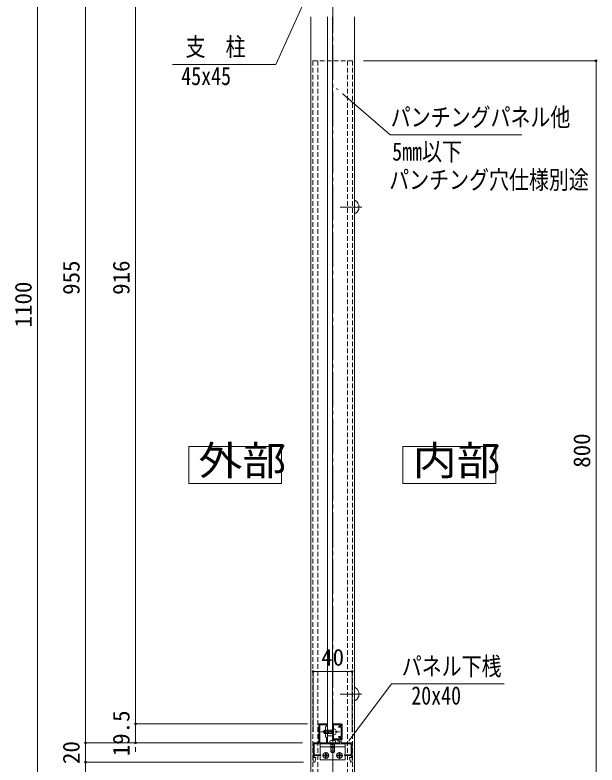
# Model space of a CAD drawing. Units: millimetres at full size. Extents: x -1603 to 1599, y -1129 to 1133.
# Drawn here: x -378 to 219, y -606 to 164 of the extents above; entities that cross this region are included whole.
import ezdxf
from ezdxf.enums import TextEntityAlignment as Align

# ---------------------------------------------------------------- set-up
doc = ezdxf.new("R2010")
doc.units = ezdxf.units.MM
doc.header["$LTSCALE"] = 4
doc.header["$PDMODE"] = 32
doc.header["$PDSIZE"] = 2
doc.linetypes.add('CHAIN2', pattern=[12, 9, -1, 1, -1])
doc.linetypes.add('DASHED1', pattern=[1.8, 1.2, -0.6])
for name, color, linetype, lineweight in [('0-0_0', 7, 'Continuous', 18), ('0-1_1手摺寸法', 3, 'Continuous', 18), ('0-4_2躯体線', 4, 'Continuous', 9), ('0-5_3中心線', 2, 'CHAIN2', 18), ('0-6_41ｱﾙﾐ', 6, 'Continuous', 18), ('0-7_42ｱﾙﾐ部品', 6, 'Continuous', 18), ('0-8_51破線ｱﾙﾐ', 3, 'DASHED1', 18), ('0-9_6ﾊｯﾁﾝｸﾞ', 4, 'Continuous', 9), ('0-B_CYAN', 4, 'Continuous', 9), ('0-F_P4-12', 7, 'Continuous', 18), ('1-1_アンカー', 4, 'Continuous', 9)]:
    doc.layers.add(name, color=color, linetype=linetype, lineweight=lineweight)
doc.styles.add('ＭＳ ゴシック', font='')
doc.styles.get('ＭＳ ゴシック').set_extended_font_data('MS Gothic')

msp = doc.modelspace()

# ---------------------------------------------------------------- linework, layer by layer
at = {"layer": '0-0_0'}
msp.add_line((-74.796, 162.385), (-74.796, -666.689), dxfattribs=at)
for points in [[(-74.796, 193.061), (-110.753, 113.451), (-216.787, 113.451)], [(-48.296, 88.682), (6.823, 41.216), (141.918, 41.216)]]:
    msp.add_lwpolyline(points, dxfattribs=at)
at = {"layer": '0-1_1手摺寸法'}
for p, q in [((-355.23, -682.892), (-355.23, 417.108)), ((-355.23, 412.508), (-355.23, -678.292)), ((-306.006, -582.892), (-306.006, 372.108)), ((-306.006, 367.508), (-306.006, -578.292)), ((-254.731, -563.392), (-254.731, 352.608)), ((-254.731, 348.008), (-254.731, -558.792)), ((-20.546, 117.108), (217.934, 117.108)), ((217.934, 117.108), (217.934, -682.892)), ((217.934, -678.292), (217.934, 112.508)), ((-72.296, -571.892), (-72.296, -509.722)), ((-72.296, -509.722), (-32.296, -509.722)), ((-36.896, -509.722), (-67.696, -509.722)), ((-254.731, -558.792), (-254.731, -554.192)), ((-78.046, -563.392), (-254.731, -563.392)), ((-78.046, -563.392), (-254.731, -563.392)), ((-254.731, -563.392), (-254.731, -582.892)), ((-254.731, -582.892), (-254.731, -563.392)), ((-306.006, -578.292), (-306.006, -573.692)), ((-83.296, -582.892), (-306.006, -582.892)), ((-306.006, -602.892), (-306.006, -582.892)), ((-83.296, -582.892), (-306.006, -582.892)), ((-306.006, -582.892), (-306.006, -602.892)), ((-83.296, -582.892), (-254.731, -582.892)), ((-254.731, -587.492), (-254.731, -592.092)), ((-306.006, -602.892), (-306.006, -682.892)), ((-82.296, -602.892), (-306.006, -602.892)), ((-82.296, -602.892), (-306.006, -602.892))]:
    msp.add_line(p, q, dxfattribs=at)
for p in [(217.934, 117.108), (-72.296, -509.722), (-32.296, -509.722), (-254.731, -563.392), (-306.006, -582.892), (-254.731, -582.892), (-306.006, -602.892)]:
    msp.add_point(p, dxfattribs=at)
at = {"layer": '0-4_2躯体線'}
for p, q in [((-29.796, -39.642), (-29.796, -26.142)), ((-29.296, -26.142), (-29.796, -26.142)), ((-44.736, -32.892), (-22.48, -32.892)), ((-29.296, -39.642), (-29.796, -39.642)), ((-29.796, -539.642), (-29.796, -526.142)), ((-29.296, -526.142), (-29.796, -526.142)), ((-44.736, -532.892), (-22.48, -532.892)), ((-29.296, -539.642), (-29.796, -539.642))]:
    msp.add_line(p, q, dxfattribs=at)
for centre in [(-32.991, -32.892), (-32.991, -532.892)]:
    msp.add_arc(centre, 7.695, 298.699, 61.301, dxfattribs=at)
at = {"layer": '0-5_3中心線'}
msp.add_line((-52.296, 469.737), (-52.296, -842.622), dxfattribs=at)
at = {"layer": '0-6_41ｱﾙﾐ'}
for p, q in [((-66.546, -582.892), (-66.546, -563.892)), ((-66.046, -563.392), (-57.546, -563.392)), ((-65.346, -564.592), (-58.746, -564.592)), ((-65.346, -582.892), (-65.346, -564.592)), ((-59.546, -566.642), (-58.746, -565.842)), ((-59.546, -576.642), (-59.546, -566.642)), ((-58.746, -565.842), (-58.746, -564.592)), ((-57.546, -563.392), (-57.546, -571.123)), ((-52.546, -571.342), (-52.546, -563.392)), ((-52.546, -563.392), (-44.046, -563.392)), ((-51.346, -578.892), (-51.346, -564.392)), ((-51.346, -564.392), (-44.546, -564.392)), ((-45.122, -565.638), (-45.994, -566.141)), ((-44.796, -565.792), (-44.796, -565.892)), ((-43.546, -565.892), (-44.796, -565.892)), ((-44.546, -564.392), (-44.546, -565.692)), ((-44.254, -565.87), (-43.546, -565.461)), ((-43.546, -563.892), (-43.546, -565.461)), ((-59.546, -576.642), (-58.746, -577.442)), ((-58.746, -577.442), (-58.746, -582.892)), ((-57.788, -571.542), (-57.546, -571.123)), ((-57.788, -571.742), (-57.546, -572.162)), ((-57.546, -572.162), (-57.546, -582.892)), ((-52.546, -571.342), (-52.339, -571.474)), ((-52.546, -571.342), (-52.339, -571.474)), ((-52.546, -571.942), (-52.339, -571.812)), ((-52.546, -571.942), (-52.339, -571.812)), ((-52.546, -579.892), (-52.546, -571.942)), ((-45.122, -577.648), (-45.994, -577.144)), ((-43.746, -576.392), (-45.748, -576.392)), ((-44.796, -577.492), (-44.796, -577.392)), ((-43.546, -577.392), (-44.796, -577.392)), ((-44.254, -577.415), (-43.546, -577.824)), ((-43.546, -579.642), (-43.546, -577.392)), ((-72.296, -583.392), (-72.296, -601.392)), ((-66.546, -582.892), (-71.796, -582.892)), ((-71.296, -584.092), (-71.296, -595.092)), ((-58.746, -582.892), (-65.346, -582.892)), ((-52.815, -582.892), (-57.546, -582.892)), ((-52.396, -583.135), (-52.815, -582.892)), ((-52.546, -579.892), (-44.046, -579.892)), ((-52.196, -583.135), (-51.776, -582.892)), ((-45.046, -582.892), (-51.776, -582.892)), ((-51.346, -578.892), (-44.546, -578.892)), ((-44.046, -579.892), (-47.046, -579.892)), ((-47.046, -579.892), (-47.046, -581.392)), ((-47.046, -581.392), (-45.046, -581.392)), ((-45.046, -581.392), (-45.046, -582.892)), ((-44.546, -578.892), (-44.546, -577.592)), ((-43.546, -579.392), (-43.546, -577.824)), ((-42.546, -579.642), (-43.546, -579.642)), ((-43.546, -580.392), (-43.546, -582.892)), ((-71.296, -595.092), (-64.296, -595.092)), ((-69.568, -598.251), (-70.496, -602.892)), ((-64.296, -595.092), (-64.296, -596.092)), ((-33.296, -595.092), (-40.296, -595.092)), ((-40.296, -595.092), (-40.296, -596.092)), ((-40.296, -596.092), (-33.296, -596.092)), ((-33.296, -597.892), (-34.73, -597.892)), ((-33.296, -596.092), (-33.296, -597.892)), ((-70.496, -602.892), (-70.796, -602.892))]:
    msp.add_line(p, q, dxfattribs=at)
for points in [[(-43.746, -576.392), (-43.746, -566.892), (-45.748, -566.892)], [(-43.546, -565.892), (-43.546, -563.642), (-43.546, -565.892)], [(-42.546, -579.642), (-42.546, -563.642), (-43.546, -563.642)], [(-64.296, -596.092), (-71.296, -596.092), (-71.296, -597.892), (-69.862, -597.892)], [(-35.024, -598.251), (-34.096, -602.892), (-33.796, -602.892)]]:
    msp.add_lwpolyline(points, dxfattribs=at)
for centre, radius, start, end in [((-66.046, -563.892), 0.5, 90, 180), ((-45.792, -566.491), 0.404, 119.925, 276.157), ((-44.996, -565.792), 0.2, 0, 129.207), ((-44.346, -565.692), 0.2, 180, 302.57), ((-44.046, -563.892), 0.5, 0, 90), ((-57.615, -571.642), 0.2, 150, 210), ((-52.446, -571.642), 0.2, 302.334, 57.666), ((-52.446, -571.642), 0.2, 302.334, 57.666), ((-45.792, -576.794), 0.404, 83.843, 240.075), ((-44.346, -577.592), 0.2, 57.43, 180), ((-71.796, -583.392), 0.5, 90, 180), ((-52.296, -582.962), 0.2, 240, 300), ((-44.996, -577.492), 0.2, 230.793, 0), ((-44.046, -579.392), 0.5, 270, 0), ((-44.046, -580.392), 0.5, 0, 90), ((-69.862, -598.192), 0.3, 348.69, 90), ((-34.73, -598.192), 0.3, 90, 191.31), ((-70.796, -601.392), 1.5, 180, 270), ((-33.796, -601.392), 1.5, 270, 0)]:
    msp.add_arc(centre, radius, start, end, dxfattribs=at)
at = {"layer": '0-7_42ｱﾙﾐ部品'}
for p, q in [((-65.041, -583.892), (-65.041, -600.392)), ((-39.541, -586.892), (-65.041, -586.892)), ((-39.541, -600.392), (-65.041, -600.392))]:
    msp.add_line(p, q, dxfattribs=at)
at = {"layer": '0-8_51破線ｱﾙﾐ'}
for p, q in [((-45.353, -571.642), (-64.507, -571.642)), ((-52.296, -576.9), (-52.296, -596.054))]:
    msp.add_line(p, q, dxfattribs=at)
at = {"layer": '0-9_6ﾊｯﾁﾝｸﾞ'}
for p, q in [((-60.774, -573.642), (-60.304, -569.642)), ((-60.774, -573.642), (-60.304, -569.642)), ((-59.364, -573.642), (-58.895, -569.642)), ((-59.364, -573.642), (-58.895, -569.642)), ((-57.954, -573.642), (-57.485, -569.642)), ((-57.954, -573.642), (-57.485, -569.642)), ((-56.545, -573.642), (-56.076, -569.642)), ((-56.545, -573.642), (-56.076, -569.642)), ((-55.135, -573.642), (-54.666, -569.642)), ((-55.135, -573.642), (-54.666, -569.642)), ((-53.726, -573.642), (-53.256, -569.642)), ((-53.726, -573.642), (-53.256, -569.642)), ((-52.408, -573.642), (-51.939, -569.642)), ((-52.408, -573.642), (-51.939, -569.642)), ((-51.346, -574.442), (-51.346, -568.842)), ((-50.846, -568.642), (-51.146, -568.642)), ((-60.346, -569.892), (-61.346, -570.307)), ((-61.346, -572.978), (-61.346, -570.307)), ((-60.346, -573.392), (-61.346, -572.978)), ((-51.346, -569.892), (-60.346, -569.892)), ((-51.346, -573.392), (-60.346, -573.392)), ((-50.846, -574.642), (-51.146, -574.642)), ((-48.846, -572.642), (-48.846, -570.642)), ((-55.296, -582.392), (-55.296, -582.692)), ((-49.496, -582.892), (-55.096, -582.892)), ((-50.296, -583.955), (-54.296, -583.486)), ((-50.296, -583.955), (-54.296, -583.486)), ((-50.296, -585.272), (-54.296, -584.803)), ((-50.296, -585.272), (-54.296, -584.803)), ((-54.046, -582.892), (-54.046, -591.892)), ((-51.296, -580.392), (-53.296, -580.392)), ((-50.546, -582.892), (-50.546, -591.892)), ((-49.296, -582.392), (-49.296, -582.692)), ((-59.291, -599.192), (-59.291, -592.592)), ((-50.296, -586.682), (-54.296, -586.213)), ((-50.296, -586.682), (-54.296, -586.213)), ((-50.296, -588.092), (-54.296, -587.622)), ((-50.296, -588.092), (-54.296, -587.622)), ((-50.296, -589.501), (-54.296, -589.032)), ((-50.296, -589.501), (-54.296, -589.032)), ((-50.296, -590.911), (-54.296, -590.442)), ((-50.296, -590.911), (-54.296, -590.442)), ((-50.296, -592.32), (-54.296, -591.851)), ((-50.296, -592.32), (-54.296, -591.851)), ((-54.046, -591.892), (-53.632, -592.892)), ((-50.546, -591.892), (-50.96, -592.892)), ((-45.291, -599.192), (-45.291, -592.592)), ((-62.591, -595.892), (-55.991, -595.892)), ((-60.166, -595.518), (-61.695, -595.518)), ((-61.695, -596.268), (-61.695, -595.518)), ((-60.166, -596.268), (-61.695, -596.268)), ((-59.666, -593.488), (-59.666, -595.018)), ((-58.916, -593.488), (-59.666, -593.488)), ((-59.666, -598.296), (-59.666, -596.768)), ((-58.916, -598.296), (-59.666, -598.296)), ((-58.916, -593.488), (-58.916, -595.018)), ((-58.916, -598.296), (-58.916, -596.768)), ((-58.416, -595.518), (-56.887, -595.518)), ((-58.416, -596.268), (-56.887, -596.268)), ((-56.887, -596.268), (-56.887, -595.518)), ((-50.96, -592.892), (-53.632, -592.892)), ((-41.991, -595.892), (-48.591, -595.892)), ((-46.166, -595.518), (-47.695, -595.518)), ((-47.695, -596.268), (-47.695, -595.518)), ((-46.166, -596.268), (-47.695, -596.268)), ((-45.666, -593.488), (-45.666, -595.018)), ((-45.666, -593.488), (-44.916, -593.488)), ((-45.666, -598.296), (-45.666, -596.768)), ((-45.666, -598.296), (-44.916, -598.296)), ((-44.916, -593.488), (-44.916, -595.018)), ((-44.916, -598.296), (-44.916, -596.768)), ((-44.416, -595.518), (-42.887, -595.518)), ((-44.416, -596.268), (-42.887, -596.268)), ((-42.887, -596.268), (-42.887, -595.518))]:
    msp.add_line(p, q, dxfattribs=at)
for centre in [(-59.291, -595.892), (-45.291, -595.892)]:
    msp.add_circle(centre, 3, dxfattribs=at)
for centre, radius, start, end in [((-51.146, -568.842), 0.2, 90, 180), ((-50.846, -570.642), 2, 0, 90), ((-51.146, -574.442), 0.2, 180, 270), ((-50.846, -572.642), 2, 270, 0), ((-53.296, -582.392), 2, 90, 180), ((-55.096, -582.692), 0.2, 180, 270), ((-51.296, -582.392), 2, 0, 90), ((-49.496, -582.692), 0.2, 270, 0), ((-60.166, -595.018), 0.5, 270, 0), ((-60.166, -596.768), 0.5, 0, 90), ((-58.416, -595.018), 0.5, 180, 270), ((-58.416, -596.768), 0.5, 90, 180), ((-46.166, -595.018), 0.5, 270, 0), ((-46.166, -596.768), 0.5, 0, 90), ((-44.416, -595.018), 0.5, 180, 270), ((-44.416, -596.768), 0.5, 90, 180)]:
    msp.add_arc(centre, radius, start, end, dxfattribs=at)
at = {"layer": '0-B_CYAN'}
msp.add_line((-57.546, -575.892), (-57.546, 162.385), dxfattribs=at)
msp.add_lwpolyline([(-52.546, 162.385), (-52.546, -575.892), (-57.546, -575.892)], dxfattribs=at)
at = {"layer": '0-F_P4-12'}
msp.add_line((19.856, -278.661), (19.856, -316.671), dxfattribs=at)
msp.add_lwpolyline([(-200.063, -316.671), (-104.737, -316.671), (-104.737, -278.661), (-200.063, -278.661)], close=True, dxfattribs=at)
msp.add_lwpolyline([(19.856, -316.671), (115.182, -316.671), (115.182, -278.66), (19.856, -278.66)], dxfattribs=at)
at = {"layer": '1-1_アンカー', "linetype": 'DASHED1'}
for p, q in [((-32.046, 117.108), (-72.546, 117.108)), ((-72.546, 117.108), (-72.546, -682.892)), ((-67.546, 117.108), (-67.546, -682.892))]:
    msp.add_line(p, q, dxfattribs=at)

# ---------------------------------------------------------------- texts
at = {"layer": '0-0_0', "style": 'ＭＳ ゴシック', "width": 0.8}
for s, p in [('支\u3000柱', (-203.194, 116.594)), ('45x45', (-207.719, 86.662)), ('パンチングパネル他', (7.264, 44.358)), ('5mm以下', (8.732, 9.134)), ('パンチング穴仕様別途', (5.719, -19.936)), ('パネル下桟', (18.587, -519.369)), ('20x40', (28.353, -549.301))]:
    msp.add_text(s, height=18.77, dxfattribs=at).set_placement(p, align=Align.BOTTOM_LEFT)
at = {"layer": '0-1_1手摺寸法', "style": 'ＭＳ ゴシック'}
for s, p in [('955', (-306.825, -123.057)), ('916', (-255.55, -123.057)), ('1100', (-356.048, -156.445)), ('800', (217.116, -300.557)), ('19.5', (-255.55, -596.695)), ('20', (-306.825, -604.669))]:
    msp.add_text(s, height=17.27, rotation=90, dxfattribs=at).set_placement(p, align=Align.BOTTOM_LEFT)
msp.add_text('40', height=17.27, dxfattribs=at).set_placement((-64.072, -508.904), align=Align.BOTTOM_LEFT)
at = {"layer": '0-F_P4-12', "style": 'ＭＳ ゴシック', "width": 1.1}
for s, p in [('外部', (-190.004, -317.134)), ('内部', (29.915, -317.134))]:
    msp.add_text(s, height=30.03, dxfattribs=at).set_placement(p, align=Align.BOTTOM_LEFT)

# ---------------------------------------------------------------- wipeouts: each hides what was drawn before it
msp.add_wipeout([(-32.22, -573.686), (-30.004, -575.362), (-35.863, -580.809), (-35.863, -580.809)])

# ---------------------------------------------------------------- next in the draw order: linework, layer by layer
at = {"layer": '0-0_0'}
msp.add_line((-29.796, 162.385), (-29.796, -666.689), dxfattribs=at)
msp.add_lwpolyline([(-35.863, -580.809), (8.202, -522.512), (123.822, -522.512)], dxfattribs=at)
msp.add_solid([(-32.22, -573.686), (-32.22, -573.686), (-32.22, -573.686)], dxfattribs=at)
at = {"layer": '0-1_1手摺寸法'}
msp.add_line((-32.296, -571.892), (-32.296, -509.722), dxfattribs=at)
at = {"layer": '0-6_41ｱﾙﾐ'}
for p, q in [((-33.296, -584.092), (-71.296, -584.092)), ((-43.546, -582.892), (-32.796, -582.892)), ((-33.296, -584.092), (-33.296, -595.092)), ((-32.296, -583.392), (-32.296, -601.392))]:
    msp.add_line(p, q, dxfattribs=at)
msp.add_arc((-32.796, -583.392), 0.5, 0, 90, dxfattribs=at)
at = {"layer": '0-7_42ｱﾙﾐ部品'}
msp.add_line((-39.541, -583.892), (-39.541, -600.392), dxfattribs=at)
at = {"layer": '1-1_アンカー', "linetype": 'DASHED1'}
for p, q in [((-37.046, 117.108), (-37.046, -682.892)), ((-32.046, 117.108), (-32.046, -682.892))]:
    msp.add_line(p, q, dxfattribs=at)

# ---------------------------------------------------------------- next in the draw order: wipeouts: each hides what was drawn before it
msp.add_wipeout([(-41.419, 84.594), (-43.232, 82.488), (-48.296, 88.682), (-48.296, 88.682)])

doc.saveas('drawing.dxf')
